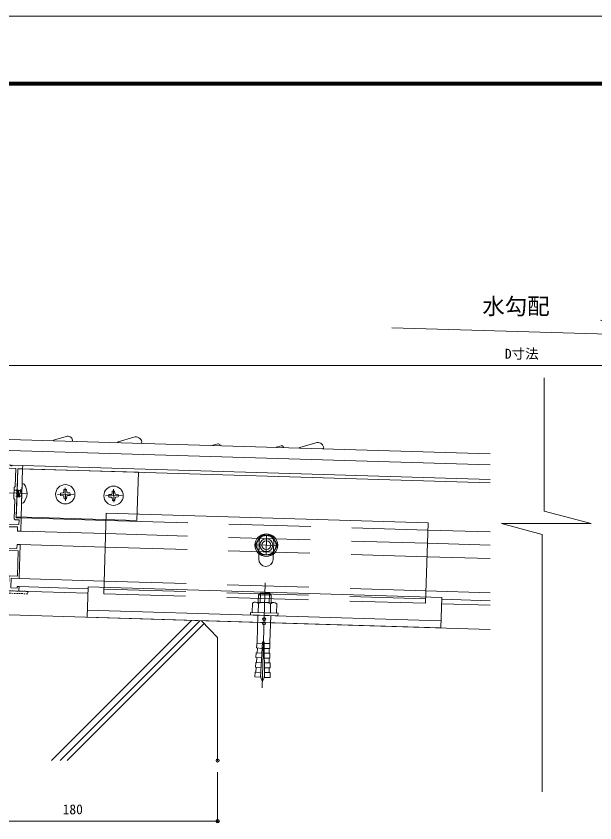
# Model space of a CAD drawing. Units: millimetres, scale not verified. Extents: x -1262 to 1261, y -891 to 891.
# Drawn here: x 152 to 511, y 390 to 891 of the extents above; entities that cross this region are included whole.
import ezdxf
from ezdxf.enums import TextEntityAlignment as Align

# ---------------------------------------------------------------- set-up
doc = ezdxf.new("R2010")
doc.units = ezdxf.units.MM
doc.header["$LTSCALE"] = 4
doc.header["$PDMODE"] = 32
doc.header["$PDSIZE"] = 2
for name, pattern in [('USER1', [19.1, 12.7, -6.4]), ('USER2', [51, 31.8, -6.4, 6.4, -6.4]), ('USER3', [6.5, 0.1, -6.4]), ('USER5', [0.375, 0.25, -0.125])]:
    doc.linetypes.add(name, pattern=pattern)
for name, color, linetype, lineweight in [('0-0_0', 3, 'Continuous', 18), ('0-1_CSLAYER2', 7, 'Continuous', 18), ('0-2_金物', 7, 'Continuous', 18), ('0-4_Defpoints', 7, 'Continuous', 18), ('0-5_41_U+FF71_U+FF99_U+FF90', 7, 'Continuous', 18), ('0-6_8寸法', 7, 'Continuous', 18), ('0-E_WAKU', 7, 'Continuous', 18), ('1-1_51破線_U+FF71_U+FF99_U+FF90', 3, 'USER5', 18)]:
    doc.layers.add(name, color=color, linetype=linetype, lineweight=lineweight)
doc.styles.add('ＭＳ ゴシック', font='')
doc.styles.get('ＭＳ ゴシック').set_extended_font_data('MS Gothic')

# ---------------------------------------------------------------- blocks, each defined once
blk = doc.blocks.new('BLKF0036')
at = {"layer": '0-2_金物', "color": 5}
blk.add_line((366.756, 354.992), (369.24, 355.716), dxfattribs=at)
for centre, radius, start, end in [((366.777, 354.919), 0.0764, 106.23992, 268.28164), ((369.545, 354.778), 0.986, 12.65585, 108.04637), ((370.251, 354.999), 0.257, 286.64174, 358.82448)]:
    blk.add_arc(centre, radius, start, end, dxfattribs=at)
blk = doc.blocks.new('BLKF0037')
at = {"layer": '0-2_金物', "color": 5}
blk.add_line((356.525, 355.269), (358.512, 355.848), dxfattribs=at)
for centre, radius, start, end in [((356.542, 355.211), 0.0611, 106.23992, 268.28164), ((358.756, 355.098), 0.789, 12.65585, 108.04637), ((359.321, 355.275), 0.206, 286.64174, 358.82448)]:
    blk.add_arc(centre, radius, start, end, dxfattribs=at)
blk = doc.blocks.new('BLKF0038')
at = {"layer": '0-2_金物', "color": 5}
blk.add_line((381.839, 354.435), (382.584, 354.652), dxfattribs=at)
for centre, radius, start, end in [((381.845, 354.413), 0.0229, 106.23992, 268.28164), ((382.676, 354.371), 0.296, 12.65585, 108.04637), ((382.887, 354.437), 0.0771, 286.64174, 358.82448)]:
    blk.add_arc(centre, radius, start, end, dxfattribs=at)
blk = doc.blocks.new('BLKF0039')
at = {"layer": '0-2_金物', "color": 5}
blk.add_line((395.554, 354.128), (398.038, 354.852), dxfattribs=at)
for centre, radius, start, end in [((398.343, 353.914), 0.986, 12.65585, 108.04637), ((395.575, 354.055), 0.0764, 106.23992, 268.28164), ((399.048, 354.135), 0.257, 286.64174, 358.82448)]:
    blk.add_arc(centre, radius, start, end, dxfattribs=at)
blk = doc.blocks.new('BLKF0043')
at = {"layer": '0-2_金物', "color": 5}
blk.add_line((391.851, 354.135), (392.596, 354.352), dxfattribs=at)
for centre, radius, start, end in [((391.857, 354.113), 0.0229, 106.23992, 268.28164), ((392.688, 354.071), 0.296, 12.65585, 108.04637), ((392.899, 354.137), 0.0771, 286.64174, 358.82448)]:
    blk.add_arc(centre, radius, start, end, dxfattribs=at)
blk = doc.blocks.new('A$C33DC0388')
at = {"layer": '0-0_0'}
for centre, radius, start, end in [((31, 37.3), 3, 55.1501, 134.74248), ((33, 40.172), 0.5, 235.1501, 0), ((29.328, 38.987), 0.625, 134.74248, 240), ((29.328, 35.613), 0.625, 120, 225.25752), ((31, 37.3), 3, 225.25752, 304.8499), ((29.328, 38.987), 0.625, 240, 314.74248), ((29.328, 35.613), 0.625, 45.25752, 120), ((31, 37.3), 1.75, 225.25752, 134.74248), ((33, 34.428), 0.5, 0, 124.8499), ((2.5, 7.162), 0.5, 180, 295.37693), ((4, 4), 1.75, 87.83959, 2.16041), ((4, 4), 3, 86.53696, 115.37693), ((4.085, 6.248), 0.5, 267.83959, 345), ((4.151, 6.495), 0.5, 345, 86.53696), ((6.248, 4.085), 0.5, 105, 182.16041), ((6.495, 4.151), 0.5, 3.46304, 105), ((7.059, 2.3), 0.5, 150.94072, 270), ((4, 4), 3, 330.94072, 3.46304)]:
    blk.add_arc(centre, radius, start, end, dxfattribs=at)
at = {"layer": '0-5_41_U+FF71_U+FF99_U+FF90'}
for p, q in [((0, 78), (6.459, 78)), ((0, 76), (0, 78)), ((0, 76), (3, 76)), ((3, 61.359), (3, 76)), ((4.2, 64.8), (4.2, 76)), ((4.2, 76), (16.8, 76)), ((6.932, 77.727), (6.459, 78)), ((7.068, 77.727), (7.541, 78)), ((7.541, 78), (35.459, 78)), ((16.8, 71.6), (16.8, 76)), ((18, 76), (25, 76)), ((18, 71.6), (18, 76)), ((25, 71.6), (25, 76)), ((26.2, 71.6), (26.2, 76)), ((26.2, 76), (38.8, 76)), ((35.932, 77.727), (35.459, 78)), ((36.068, 77.727), (36.541, 78)), ((36.541, 78), (43, 78)), ((38.8, 64.8), (38.8, 76)), ((40, 61.359), (40, 76)), ((3.273, 60.886), (3, 61.359)), ((3.273, 60.714), (3, 60.241)), ((3, 56.359), (3, 60.241)), ((4.8, 64.2), (4.2, 64.8)), ((4.8, 52.4), (4.8, 64.2)), ((38.2, 64.2), (38.8, 64.8)), ((38.2, 57.4), (38.2, 64.2)), ((39.727, 60.886), (40, 61.359)), ((39.727, 60.714), (40, 60.241)), ((40, 45.5), (40, 60.241)), ((3.273, 55.886), (3, 56.359)), ((3.273, 55.714), (3, 55.241)), ((38.8, 56.8), (38.2, 57.4)), ((38.8, 44.8), (38.8, 56.8)), ((4.2, 51.8), (4.8, 52.4)), ((4.2, 44.8), (4.2, 51.8)), ((0, 0.5), (0, 45.5)), ((40, 45.5), (43, 45.5)), ((43, 37.3), (43, 45.5)), ((1.2, 40.3), (1.2, 44.3)), ((1.2, 44.3), (3.7, 44.3)), ((2, 39.5), (1.2, 40.3)), ((33.5, 40.172), (33.5, 40.8)), ((34, 41.3), (41.8, 41.3)), ((39.3, 44.3), (41.8, 44.3)), ((41.8, 41.3), (41.8, 44.3)), ((2, 31.5), (2, 39.5)), ((29.016, 38.446), (29.016, 38.446)), ((35, 39.8), (41, 39.8)), ((35, 26.5), (35, 39.8)), ((41, 37.3), (41, 39.8)), ((41, 37.3), (43, 37.3)), ((33.5, 25.5), (33.5, 34.428)), ((1.2, 28.7), (6.1, 28.7)), ((1.2, 12.3), (1.2, 27.5)), ((1.2, 27.5), (6.1, 27.5)), ((35, 26.5), (41, 26.5)), ((43, 7.8), (43, 29)), ((34, 25), (41.8, 25)), ((41.8, 9.3), (41.8, 25)), ((2, 11.5), (1.2, 12.3)), ((2, 7.162), (2, 11.5)), ((16.8, 9.5), (16.8, 14.4)), ((18, 10), (18, 14.4)), ((25, 10), (25, 14.4)), ((26.2, 9.5), (26.2, 14.4)), ((4.568, 6.119), (4.634, 6.366)), ((13.35, 1.8), (13.35, 9)), ((13.85, 9.5), (16.8, 9.5)), ((14.85, 8), (28.15, 8)), ((14.85, 2), (14.85, 8)), ((18, 10), (25, 10)), ((26.2, 9.5), (29.15, 9.5)), ((28.15, 2), (28.15, 8)), ((29.65, 1.8), (29.65, 9)), ((36.5, 1.8), (36.5, 8.8)), ((37, 9.3), (41.8, 9.3)), ((38, 7.8), (43, 7.8)), ((38, 1.8), (38, 7.8)), ((0.5, 0), (17.35, 0)), ((6.119, 4.568), (6.366, 4.634)), ((7.059, 1.8), (13.35, 1.8)), ((14.85, 2), (17.35, 2)), ((17.35, 0), (17.35, 2)), ((25.65, 2), (28.15, 2)), ((25.65, 0), (25.65, 2)), ((25.65, 0), (42.5, 0)), ((29.65, 1.8), (36.5, 1.8)), ((38, 1.8), (41.8, 1.8)), ((43, 0.5), (43, 2.8))]:
    blk.add_line(p, q, dxfattribs=at)
for points in [[(40, 76), (43, 76), (43, 78)], [(0, 45.5), (3, 45.5), (3, 55.241)], [(1.2, 28.7), (1.2, 30.7), (2, 31.5)], [(41, 26.5), (41, 29), (43, 29)], [(41.8, 1.8), (41.8, 2.8), (43, 2.8)]]:
    blk.add_lwpolyline(points, dxfattribs=at)
for centre, radius, start, end in [((17.4, 71.6), 0.6, 180, 0), ((25.6, 71.6), 0.6, 180, 0), ((3.7, 44.8), 0.5, 270, 0), ((34, 40.8), 0.5, 90, 180), ((39.3, 44.8), 0.5, 180, 270), ((6.1, 28.1), 0.6, 270, 90), ((34, 25.5), 0.5, 180, 270), ((17.4, 14.4), 0.6, 0, 180), ((25.6, 14.4), 0.6, 0, 180), ((13.85, 9), 0.5, 90, 180), ((29.15, 9), 0.5, 0, 90), ((37, 8.8), 0.5, 90, 180), ((0.5, 0.5), 0.5, 180, 270), ((42.5, 0.5), 0.5, 270, 0)]:
    blk.add_arc(centre, radius, start, end, dxfattribs=at)
at = {"layer": '0-6_8寸法'}
for centre, radius, start, end in [((7, 77.8), 0.1, 227.05837, 312.94163), ((36, 77.8), 0.1, 227.05837, 312.94163), ((3.15, 60.8), 0.15, 325.22171, 34.77829), ((39.85, 60.8), 0.15, 145.22171, 214.77829), ((3.15, 55.8), 0.15, 325.22171, 34.77829)]:
    blk.add_arc(centre, radius, start, end, dxfattribs=at)
blk = doc.blocks.new('BLKF0059')
at = {"layer": '0-2_金物'}
for p, q in [((343.785, 71.212), (344.091, 71.518)), ((344.091, 71.518), (345.517, 71.518)), ((344.091, 70.067), (344.091, 71.518)), ((345.822, 71.212), (345.517, 71.518)), ((345.517, 70.067), (345.517, 71.518)), ((343.785, 71.212), (345.822, 71.212)), ((343.785, 70.067), (343.785, 71.212)), ((345.822, 70.067), (345.822, 71.212)), ((342.894, 68.411), (342.894, 69.883)), ((343.372, 70.067), (346.236, 70.067)), ((343.85, 68.411), (343.85, 69.883)), ((345.758, 68.411), (345.758, 69.883)), ((346.713, 68.411), (346.713, 69.883)), ((342.639, 68.411), (342.639, 68.004)), ((342.639, 68.411), (346.968, 68.411)), ((346.968, 68.004), (342.639, 68.004)), ((342.894, 68.411), (346.713, 68.411)), ((343.785, 68.004), (343.785, 63.811)), ((345.822, 68.004), (345.822, 63.811)), ((346.968, 68.411), (346.968, 68.004)), ((343.785, 63.811), (343.75, 62.816)), ((344.676, 63.811), (344.931, 63.811)), ((345.822, 63.811), (345.857, 62.816)), ((343.75, 62.816), (344.638, 62.785)), ((343.777, 63.579), (344.665, 63.548)), ((343.878, 62.811), (343.851, 62.048)), ((344.676, 63.78), (344.481, 58.2)), ((344.932, 63.78), (345.126, 58.2)), ((345.83, 63.579), (344.943, 63.548)), ((345.857, 62.816), (344.97, 62.785)), ((345.73, 62.811), (345.756, 62.048)), ((343.724, 62.052), (343.697, 61.289)), ((343.697, 61.289), (344.584, 61.258)), ((343.724, 62.052), (344.611, 62.021)), ((343.824, 61.285), (343.798, 60.521)), ((345.884, 62.052), (344.997, 62.021)), ((345.91, 61.289), (345.023, 61.258)), ((345.783, 61.285), (345.81, 60.521)), ((345.884, 62.052), (345.91, 61.289)), ((343.671, 60.526), (343.644, 59.762)), ((343.671, 60.526), (344.558, 60.495)), ((345.937, 60.526), (345.05, 60.495)), ((345.937, 60.526), (345.964, 59.762)), ((343.617, 58.999), (343.59, 58.231)), ((343.617, 58.999), (344.504, 58.968)), ((343.644, 59.762), (344.531, 59.731)), ((343.771, 59.758), (343.744, 58.994)), ((345.964, 59.762), (345.077, 59.731)), ((345.99, 58.999), (345.103, 58.968)), ((345.836, 59.758), (345.863, 58.994)), ((345.99, 58.999), (346.017, 58.231)), ((344.47, 58.2), (343.59, 58.231)), ((345.137, 58.2), (346.017, 58.231))]:
    blk.add_line(p, q, dxfattribs=at)
at = {"layer": '0-2_金物', "linetype": 'USER3'}
blk.add_line((344.931, 63.811), (344.676, 63.811), dxfattribs=at)
at = {"layer": '0-2_金物'}
for centre, radius, start, end in [((343.372, 69.354), 0.713, 47.92498, 132.07502), ((344.804, 67.498), 2.569, 68.19746, 111.80254), ((346.236, 69.354), 0.713, 47.92498, 132.07502), ((346.467, 58.676), 1.987, 185.77609, 213.13954), ((343.14, 58.676), 1.987, 326.86046, 354.22391)]:
    blk.add_arc(centre, radius, start, end, dxfattribs=at)
for p in [(344.804, 67.393), (344.804, 66.756)]:
    blk.add_point(p, dxfattribs=at)
blk = doc.blocks.new('D57')
at = {"layer": '0-1_CSLAYER2', "lineweight": 9}
blk.add_line((3305.553, 3595.459), (2586.897, 3595.459), dxfattribs=at)
at = {"layer": '0-1_CSLAYER2', "style": 'ＭＳ ゴシック'}
blk.add_text('D寸法', height=6.158, dxfattribs=at).set_placement((2935.725, 3597.859), align=Align.BOTTOM_LEFT)
blk = doc.blocks.new('_Origin2')
at = {"layer": '0-0_0', "color": 7, "lineweight": 9}
blk.add_line((-0.5, 0), (-1, 0), dxfattribs=at)
for radius in [0.5, 0.25]:
    blk.add_circle((0, 0), radius, dxfattribs=at)
blk = doc.blocks.new('D271')
at = {"layer": '0-1_CSLAYER2', "lineweight": 9}
for p, q in [((2577.215, 3342.906), (2577.215, 3312.444)), ((2757.215, 3342.906), (2757.215, 3312.444)), ((2755.055, 3312.444), (2579.375, 3312.444))]:
    blk.add_line(p, q, dxfattribs=at)
at = {"layer": '0-4_Defpoints'}
for p in [(2577.215, 3350.106), (2757.215, 3350.106), (2577.215, 3312.444)]:
    blk.add_point(p, dxfattribs=at)
at = {"layer": '0-1_CSLAYER2', "xscale": 2.16, "yscale": 2.16, "rotation": 180}
blk.add_blockref('_Origin2', (2577.215, 3312.444), dxfattribs=at)
at = {"layer": '0-1_CSLAYER2', "xscale": 2.16, "yscale": 2.16}
blk.add_blockref('_Origin2', (2757.215, 3312.444), dxfattribs=at)
at = {"layer": '0-1_CSLAYER2', "style": 'ＭＳ ゴシック'}
blk.add_text('180', height=6.158, dxfattribs=at).set_placement((2660.915, 3314.844), align=Align.BOTTOM_LEFT)

msp = doc.modelspace()

# ---------------------------------------------------------------- linework, layer by layer
at = {"layer": '0-1_CSLAYER2'}
for p, q in [((446.21, 619.023), (120.821, 628.784)), ((446.21, 612.22), (120.617, 621.987))]:
    msp.add_line(p, q, dxfattribs=at)
at = {"layer": '0-1_CSLAYER2', "color": 3}
for p, q in [((446.21, 603.015), (155.723, 611.73)), ((446.21, 601.015), (155.664, 609.731)), ((207.56, 577.66), (154.749, 579.245)), ((446.21, 570.501), (407.47, 571.663)), ((207.314, 569.464), (154.503, 571.048)), ((207.065, 561.168), (154.254, 562.752)), ((446.21, 562.297), (407.224, 563.467)), ((446.21, 553.993), (406.975, 555.17)), ((206.43, 539.977), (153.618, 541.562)), ((196.284, 535.279), (153.468, 536.564)), ((196.2, 532.481), (153.385, 533.765)), ((446.21, 532.784), (406.34, 533.98)), ((446.21, 527.782), (416.185, 528.682)), ((446.21, 524.98), (416.101, 525.884))]:
    msp.add_line(p, q, dxfattribs=at)
at = {"layer": '0-2_金物'}
for p, q in [((479.792, 666.24), (479.792, 583.51)), ((181.389, 596.815), (181.288, 595.248)), ((182.888, 596.849), (183.059, 595.288)), ((179.283, 594.613), (180.844, 594.783)), ((179.316, 593.113), (180.883, 593.012)), ((181.519, 591.007), (181.348, 592.568)), ((183.018, 591.041), (183.119, 592.607)), ((185.091, 594.743), (183.524, 594.843)), ((185.124, 593.243), (183.564, 593.072)), ((209.267, 593.713), (210.828, 593.884)), ((209.301, 592.214), (210.868, 592.113)), ((211.373, 595.916), (211.273, 594.349)), ((211.503, 590.108), (211.333, 591.668)), ((212.873, 595.949), (213.044, 594.389)), ((213.003, 590.141), (213.104, 591.708)), ((215.075, 593.843), (213.509, 593.944)), ((215.109, 592.344), (213.548, 592.173)), ((206.196, 532.181), (207.694, 582.108)), ((207.694, 582.108), (407.604, 576.111)), ((406.106, 526.183), (407.604, 576.111)), ((478.46, 408.986), (478.46, 568.935)), ((195.751, 517.487), (196.32, 536.474)), ((416.221, 529.877), (196.32, 536.474)), ((415.652, 510.89), (416.221, 529.877)), ((415.787, 515.388), (195.885, 521.985)), ((415.652, 510.89), (195.751, 517.487)), ((173.588, 428.536), (260.594, 515.542)), ((179.031, 428.536), (265.879, 515.383)), ((183.411, 428.536), (268.517, 513.642))]:
    msp.add_line(p, q, dxfattribs=at)
at = {"layer": '0-2_金物', "color": 4}
for p, q in [((154.764, 579.744), (155.664, 609.731)), ((106.846, 520.154), (446.21, 509.974)), ((276.85, 505.054), (266.855, 515.354)), ((276.85, 505.054), (276.85, 428.536))]:
    msp.add_line(p, q, dxfattribs=at)
at = {"layer": '0-2_金物', "color": 6}
for p, q in [((151.839, 596.39), (150.678, 596.424)), ((153.458, 592.143), (152.317, 596.98)), ((155.216, 594.808), (154.72, 596.909)), ((155.041, 588.99), (155.371, 599.985)), ((155.152, 592.689), (155.265, 596.463)), ((155.886, 600.47), (155.982, 600.467)), ((152.699, 592.762), (151.532, 592.797)), ((152.695, 592.766), (151.839, 596.393)), ((153.458, 592.143), (152.695, 592.766)), ((154.243, 596.317), (153.081, 596.352)), ((155.152, 592.69), (153.935, 592.726)), ((155.099, 592.691), (154.242, 596.322)), ((155.526, 588.475), (155.622, 588.473))]:
    msp.add_line(p, q, dxfattribs=at)
at = {"layer": '0-2_金物', "linetype": 'USER2'}
for p, q in [((182.114, 597.927), (182.293, 589.929)), ((212.099, 597.027), (212.278, 589.029)), ((177.273, 593.818), (187.499, 594.046)), ((178.968, 593.856), (178.917, 593.854)), ((207.258, 592.918), (217.484, 593.147)), ((208.953, 592.956), (208.901, 592.955)), ((306.965, 556.32), (307.325, 568.314)), ((301.148, 562.497), (313.142, 562.137)), ((304.484, 473.61), (306.441, 538.866))]:
    msp.add_line(p, q, dxfattribs=at)
at = {"layer": '0-2_金物', "color": 6, "linetype": 'USER2'}
msp.add_line((158.805, 594.38), (137.468, 595.02), dxfattribs=at)
at = {"layer": '0-2_金物', "color": 6, "linetype": 'USER1'}
for p, q in [((207.56, 577.66), (407.47, 571.663)), ((207.314, 569.464), (407.224, 563.467)), ((207.065, 561.168), (406.975, 555.17)), ((206.43, 539.977), (406.34, 533.98)), ((206.196, 532.181), (406.106, 526.183)), ((206.28, 534.979), (406.19, 528.982))]:
    msp.add_line(p, q, dxfattribs=at)
at = {"layer": '0-2_金物', "color": 3}
msp.add_lwpolyline([(385.068, 697.418), (548.431, 692.517), (514.707, 702.134)], dxfattribs=at)
at = {"layer": '0-2_金物', "color": 4}
msp.add_lwpolyline([(226.732, 577.585), (151.765, 579.834), (152.665, 609.821), (227.631, 607.572)], close=True, dxfattribs=at)
at = {"layer": '0-2_金物', "color": 6}
for points in [[(153.081, 596.356), (152.317, 596.979), (151.839, 596.393)], [(155.265, 596.463), (154.72, 596.908), (154.242, 596.322)], [(153.459, 592.143), (153.937, 592.728), (153.081, 596.356)]]:
    msp.add_lwpolyline(points, dxfattribs=at)
at = {"layer": '0-2_金物'}
msp.add_lwpolyline([(479.792, 583.51), (508.955, 575.695), (453.233, 575.695), (478.46, 568.935)], dxfattribs=at)
msp.add_lwpolyline([(310.609, 568.317), (303.681, 568.317), (300.217, 562.317), (303.681, 556.317), (310.609, 556.317), (314.073, 562.317)], close=True, dxfattribs=at)
for centre, radius in [((182.204, 593.928), 6), ((212.188, 593.028), 6), ((307.145, 562.317), 7.067), ((307.145, 562.317), 6), ((307.145, 562.317), 4), ((307.145, 562.317), 2.75)]:
    msp.add_circle(centre, radius, dxfattribs=at)
at = {"layer": '0-2_金物', "color": 6}
for centre, radius, start, end in [((155.871, 599.97), 0.5, 88.28164, 178.28164), ((155.952, 599.468), 1, 51.99183, 88.28164), ((148.507, 594.463), 9.926, 359.582, 35.69892), ((148.52, 594.914), 9.926, 320.86436, 356.98129), ((155.541, 588.975), 0.5, 178.28164, 268.28164), ((155.652, 589.472), 1, 268.28164, 304.57145)]:
    msp.add_arc(centre, radius, start, end, dxfattribs=at)
at = {"layer": '0-2_金物'}
for centre, radius, start, end in [((182.204, 593.928), 3, 76.80413, 105.75915), ((182.204, 593.928), 3, 166.80413, 195.75915), ((180.789, 595.281), 0.5, 276.24097, 356.32231), ((180.851, 592.514), 0.5, 6.24097, 86.32231), ((183.556, 595.342), 0.5, 186.24097, 266.32231), ((183.618, 592.575), 0.5, 96.24097, 176.32231), ((182.204, 593.928), 3, 346.80413, 15.75915), ((212.188, 593.028), 3, 166.80413, 195.75915), ((210.774, 594.381), 0.5, 276.24097, 356.32231), ((210.836, 591.614), 0.5, 6.24097, 86.32231), ((212.188, 593.028), 3, 76.80413, 105.75915), ((213.541, 594.443), 0.5, 186.24097, 266.32231), ((213.603, 591.676), 0.5, 96.24097, 176.32231), ((212.188, 593.028), 3, 346.80413, 15.75915), ((182.204, 593.928), 3, 256.80413, 285.75915), ((212.188, 593.028), 3, 256.80413, 285.75915)]:
    msp.add_arc(centre, radius, start, end, dxfattribs=at)
at = {"layer": '0-4_Defpoints', "color": 5}
msp.add_line((1261.369, 890.977), (-1261.631, 890.977), dxfattribs=at)
at = {"layer": '0-5_41_U+FF71_U+FF99_U+FF90'}
for p, q in [((302.716, 564.751), (302.386, 553.756)), ((311.712, 564.481), (311.382, 553.486))]:
    msp.add_line(p, q, dxfattribs=at)
for centre, start, end in [((307.214, 564.616), 358.28164, 178.28164), ((306.884, 553.621), 178.28164, 358.28164)]:
    msp.add_arc(centre, 4.5, start, end, dxfattribs=at)
at = {"layer": '0-E_WAKU'}
for p, q in [((1199.269, 849.877), (-1202.531, 849.877)), ((1198.819, 849.427), (-1202.081, 849.427)), ((1198.369, 848.977), (-1201.631, 848.977)), ((1197.919, 848.527), (-1201.181, 848.527)), ((1197.469, 848.077), (-1200.731, 848.077))]:
    msp.add_line(p, q, dxfattribs=at)
at = {"layer": '1-1_51破線_U+FF71_U+FF99_U+FF90'}
for p, q in [((158.837, 532.101), (108.86, 533.6)), ((158.882, 533.6), (110.404, 535.054)), ((158.882, 533.6), (158.837, 532.101))]:
    msp.add_line(p, q, dxfattribs=at)

# ---------------------------------------------------------------- block references
at = {"layer": '0-0_0', "xscale": 3.927273, "yscale": 3.927273}
for name, p in [('BLKF0037', (-1225.22, -767.664)), ('BLKF0036', (-1225.315, -767.624)), ('BLKF0038', (-1225.585, -767.62)), ('BLKF0043', (-1225.585, -767.62)), ('BLKF0039', (-1225.406, -767.672))]:
    msp.add_blockref(name, p, dxfattribs=at)
at = {"layer": '0-0_0', "xscale": 3.927273, "yscale": 3.927273, "rotation": 358.28164}
msp.add_blockref('BLKF0059', (-1055.702, 292.342), dxfattribs=at)
at = {"layer": '0-1_CSLAYER2'}
for name in ['D57', 'D271']:
    msp.add_blockref(name, (-2480.365, -2921.57), dxfattribs=at)
at = {"layer": '0-5_41_U+FF71_U+FF99_U+FF90', "rotation": 358.28164}
msp.add_blockref('A$C33DC0388', (110.404, 535.054), dxfattribs=at)

# ---------------------------------------------------------------- texts
at = {"layer": '0-2_金物', "style": 'ＭＳ ゴシック'}
msp.add_text('水勾配', height=10.22, dxfattribs=at).set_placement((441.354, 702.608), align=Align.BOTTOM_LEFT)

doc.saveas('drawing.dxf')
